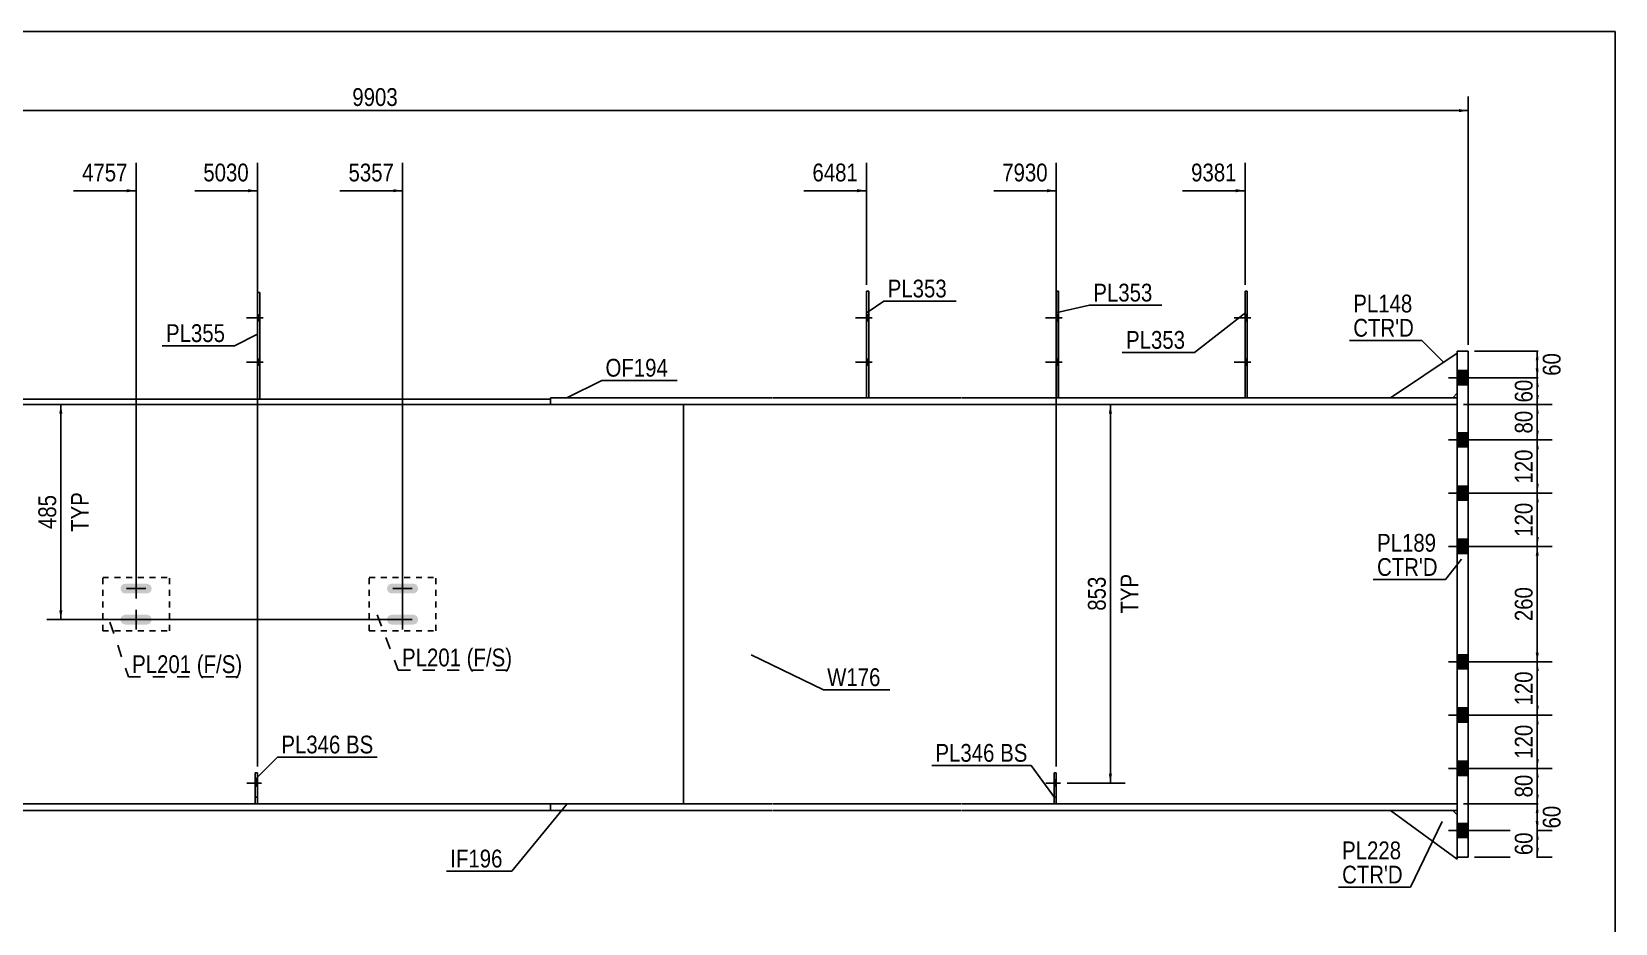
# Model space of a CAD drawing. Header units: millimetres. Extents: x -252 to 160, y -170 to 117.
# Drawn here: x -94.7 to 160, y -26.4 to 117.1 of the extents above; entities that cross this region are included whole.
import ezdxf

# ---------------------------------------------------------------- set-up
doc = ezdxf.new("R2010")
doc.units = ezdxf.units.MM
doc.linetypes.add('DXK_LINE_DOT1', pattern=[1.8814, 0.9407, -0.9407])
doc.linetypes.add('DXK_LINE_DOT2', pattern=[3.9198, 1.9599, -1.9599])
doc.styles.add('Arial Narrow', font='ARIALN.TTF', dxfattribs={"height": 0.2})

# ---------------------------------------------------------------- blocks, each defined once
blk = doc.blocks.new('Unknown-623355651-1210')
at = {"color": 5, "linetype": 'Continuous'}
for p, q in [((160.04, 117.13), (-249.96, 117.13)), ((160.04, -169.87), (160.04, 117.13))]:
    blk.add_line(p, q, dxfattribs=at)
blk = doc.blocks.new('Part-623355651-1866 - 1383')
at = {"color": 2, "linetype": 'Continuous'}
for p, q in [((70.49, 75.36), (70.14, 75.36)), ((70.14, 75.36), (70.14, 58.21)), ((70.49, 58.21), (70.49, 75.36))]:
    blk.add_line(p, q, dxfattribs=at)
at = {"color": 7, "linetype": 'DXK_LINE_DOT1'}
blk.add_line((70.14, 58.21), (70.49, 58.21), dxfattribs=at)
blk = doc.blocks.new('Bolt-623355651-1410 - 1383')
at = {"linetype": 'Continuous'}
blk.add_hatch(color=3, dxfattribs=at).paths.add_polyline_path([(-58.42, -4.29), (-58.42, -3.29), (-58.78, -3.29), (-58.78, -4.29)])
at = {"color": 3, "linetype": 'Continuous'}
for p, q in [((-57.74, -3.79), (-60.1, -3.79)), ((-58.42, -3.29), (-58.78, -3.29)), ((-58.42, -4.29), (-58.78, -4.29))]:
    blk.add_line(p, q, dxfattribs=at)
blk = doc.blocks.new('Part-623355651-1407 - 1383')
at = {"color": 2, "linetype": 'Continuous'}
for p, q in [((-11.28, -8.21), (-11.28, -7.14)), ((24.44, -7.14), (-11.28, -7.14)), ((54.79, -7.14), (24.54, -7.14)), ((85.35, -7.14), (54.89, -7.14)), ((134.6, -7.14), (85.45, -7.14)), ((-11.28, -8.21), (24.44, -8.21)), ((24.54, -8.21), (54.79, -8.21)), ((54.89, -8.21), (85.35, -8.21)), ((85.45, -8.21), (134.6, -8.21))]:
    blk.add_line(p, q, dxfattribs=at)
at = {"color": 7, "linetype": 'DXK_LINE_DOT1'}
blk.add_line((134.6, -8.21), (134.6, -7.14), dxfattribs=at)
blk = doc.blocks.new('Bolt-623355651-1409 - 1383')
at = {"color": 3, "linetype": 'DXK_LINE_DOT2'}
for p, q in [((-57.74, -3.79), (-60.1, -3.79)), ((-58.42, -3.29), (-58.78, -3.29)), ((-58.42, -4.29), (-58.78, -4.29))]:
    blk.add_line(p, q, dxfattribs=at)
blk = doc.blocks.new('Bolt-623355651-1411 - 1383')
at = {"linetype": 'Continuous'}
for points in [[(-75.48, 27.2), (-75.42, 27.5), (-75.48, 27.8), (-75.65, 28.06), (-75.91, 28.23), (-76.21, 28.29), (-79.64, 28.29), (-79.94, 28.23), (-80.19, 28.06), (-80.36, 27.8), (-80.42, 27.5), (-80.36, 27.2), (-80.19, 26.94), (-79.94, 26.77), (-79.64, 26.71), (-76.21, 26.71), (-75.91, 26.77), (-75.65, 26.94)], [(-75.48, 22.2), (-75.42, 22.5), (-75.48, 22.8), (-75.65, 23.06), (-75.91, 23.23), (-76.21, 23.29), (-79.64, 23.29), (-79.94, 23.23), (-80.19, 23.06), (-80.36, 22.8), (-80.42, 22.5), (-80.36, 22.2), (-80.19, 21.94), (-79.94, 21.77), (-79.64, 21.71), (-76.21, 21.71), (-75.91, 21.77), (-75.65, 21.94)]]:
    blk.add_hatch(color=3, dxfattribs=at).paths.add_polyline_path(points)
at = {"color": 3, "linetype": 'Continuous'}
for p, q in [((-77.92, 29.07), (-77.92, 25.93)), ((-79.49, 27.5), (-76.35, 27.5)), ((-77.92, 24.07), (-77.92, 20.93)), ((-79.49, 22.5), (-76.35, 22.5))]:
    blk.add_line(p, q, dxfattribs=at)
blk = doc.blocks.new('Bolt-623355651-1412 - 1383')
at = {"linetype": 'Continuous'}
for points in [[(-58.03, 70.57), (-58.03, 71.57), (-58.39, 71.57), (-58.39, 70.57)], [(-58.03, 70.57), (-58.03, 71.57), (-58.39, 71.57), (-58.39, 70.57)], [(-58.03, 63.43), (-58.03, 64.43), (-58.39, 64.43), (-58.39, 63.43)], [(-58.03, 63.43), (-58.03, 64.43), (-58.39, 64.43), (-58.39, 63.43)]]:
    blk.add_hatch(color=3, dxfattribs=at).paths.add_polyline_path(points)
at = {"color": 3, "linetype": 'Continuous'}
for p, q in [((-58.03, 71.57), (-58.39, 71.57)), ((-58.03, 71.57), (-58.39, 71.57)), ((-57.46, 71.07), (-60.17, 71.07)), ((-57.46, 71.07), (-60.17, 71.07)), ((-58.03, 70.57), (-58.39, 70.57)), ((-58.03, 70.57), (-58.39, 70.57)), ((-57.46, 63.93), (-60.17, 63.93)), ((-57.46, 63.93), (-60.17, 63.93)), ((-58.03, 64.43), (-58.39, 64.43)), ((-58.03, 64.43), (-58.39, 64.43)), ((-58.03, 63.43), (-58.39, 63.43)), ((-58.03, 63.43), (-58.39, 63.43))]:
    blk.add_line(p, q, dxfattribs=at)
blk = doc.blocks.new('Part-623355651-1434 - 1383')
at = {"color": 2, "linetype": 'Continuous'}
for p, q in [((-58.03, 75.14), (-58.39, 75.14)), ((-58.39, 75.14), (-58.39, 58)), ((-58.03, 58), (-58.03, 75.14))]:
    blk.add_line(p, q, dxfattribs=at)
at = {"color": 7, "linetype": 'DXK_LINE_DOT1'}
blk.add_line((-58.39, 58), (-58.03, 58), dxfattribs=at)
blk = doc.blocks.new('Part-623355651-1871 - 1383')
at = {"color": 7, "linetype": 'DXK_LINE_DOT1'}
for p, q in [((69.74, -7.14), (69.74, -2.14)), ((69.74, -2.14), (70.1, -2.14)), ((70.1, -7.14), (70.1, -2.14)), ((69.74, -6.07), (70.1, -6.07))]:
    blk.add_line(p, q, dxfattribs=at)
blk = doc.blocks.new('Bolt-623355651-1489 - 1383')
at = {"linetype": 'Continuous'}
for points in [[(134.6, 62.57), (134.6, 60.29), (136.38, 60.29), (136.38, 62.57)], [(134.6, 62.57), (134.6, 60.29), (136.38, 60.29), (136.38, 62.57)], [(134.6, 52.57), (134.6, 50.29), (136.38, 50.29), (136.38, 52.57)], [(134.6, 52.57), (134.6, 50.29), (136.38, 50.29), (136.38, 52.57)], [(134.6, 44), (134.6, 41.71), (136.38, 41.71), (136.38, 44)], [(134.6, 44), (134.6, 41.71), (136.38, 41.71), (136.38, 44)], [(134.6, 35.43), (134.6, 33.14), (136.38, 33.14), (136.38, 35.43)], [(134.6, 35.43), (134.6, 33.14), (136.38, 33.14), (136.38, 35.43)], [(134.6, 16.86), (134.6, 14.57), (136.38, 14.57), (136.38, 16.86)], [(134.6, 16.86), (134.6, 14.57), (136.38, 14.57), (136.38, 16.86)], [(134.6, 8.29), (134.6, 6), (136.38, 6), (136.38, 8.29)], [(134.6, 8.29), (134.6, 6), (136.38, 6), (136.38, 8.29)], [(134.6, -0.29), (134.6, -2.57), (136.38, -2.57), (136.38, -0.29)], [(134.6, -0.29), (134.6, -2.57), (136.38, -2.57), (136.38, -0.29)], [(134.6, -10.29), (134.6, -12.57), (136.38, -12.57), (136.38, -10.29)], [(134.6, -10.29), (134.6, -12.57), (136.38, -12.57), (136.38, -10.29)]]:
    blk.add_hatch(color=3, dxfattribs=at).paths.add_polyline_path(points)
at = {"color": 3, "linetype": 'Continuous'}
for p, q in [((133.19, 61.43), (141.74, 61.43)), ((133.19, 61.43), (141.74, 61.43)), ((134.6, 62.57), (136.38, 62.57)), ((134.6, 62.57), (136.38, 62.57)), ((134.6, 60.29), (136.38, 60.29)), ((134.6, 60.29), (136.38, 60.29)), ((133.19, 51.43), (141.74, 51.43)), ((133.19, 51.43), (141.74, 51.43)), ((134.6, 52.57), (136.38, 52.57)), ((134.6, 52.57), (136.38, 52.57)), ((134.6, 50.29), (136.38, 50.29)), ((134.6, 50.29), (136.38, 50.29)), ((134.6, 44), (136.38, 44)), ((134.6, 44), (136.38, 44)), ((133.19, 42.86), (141.74, 42.86)), ((133.19, 42.86), (141.74, 42.86)), ((134.6, 41.71), (136.38, 41.71)), ((134.6, 41.71), (136.38, 41.71)), ((133.19, 34.29), (141.74, 34.29)), ((133.19, 34.29), (141.74, 34.29)), ((134.6, 35.43), (136.38, 35.43)), ((134.6, 35.43), (136.38, 35.43)), ((134.6, 33.14), (136.38, 33.14)), ((134.6, 33.14), (136.38, 33.14)), ((133.19, 15.71), (141.74, 15.71)), ((133.19, 15.71), (141.74, 15.71)), ((134.6, 16.86), (136.38, 16.86)), ((134.6, 16.86), (136.38, 16.86)), ((134.6, 14.57), (136.38, 14.57)), ((134.6, 14.57), (136.38, 14.57)), ((134.6, 8.29), (136.38, 8.29)), ((134.6, 8.29), (136.38, 8.29)), ((133.19, 7.14), (141.74, 7.14)), ((133.19, 7.14), (141.74, 7.14)), ((134.6, 6), (136.38, 6)), ((134.6, 6), (136.38, 6)), ((133.19, -1.43), (141.74, -1.43)), ((133.19, -1.43), (141.74, -1.43)), ((134.6, -0.29), (136.38, -0.29)), ((134.6, -0.29), (136.38, -0.29)), ((134.6, -2.57), (136.38, -2.57)), ((134.6, -2.57), (136.38, -2.57)), ((133.19, -11.43), (141.74, -11.43)), ((133.19, -11.43), (141.74, -11.43)), ((134.6, -10.29), (136.38, -10.29)), ((134.6, -10.29), (136.38, -10.29)), ((134.6, -12.57), (136.38, -12.57)), ((134.6, -12.57), (136.38, -12.57))]:
    blk.add_line(p, q, dxfattribs=at)
blk = doc.blocks.new('Part-623355651-1845 - 1383')
at = {"color": 7, "linetype": 'DXK_LINE_DOT1'}
for p, q in [((-40.42, 20.71), (-40.42, 29.29)), ((-40.42, 29.29), (-29.71, 29.29)), ((-29.71, 20.71), (-29.71, 29.29)), ((-40.42, 20.71), (-29.71, 20.71))]:
    blk.add_line(p, q, dxfattribs=at)
blk = doc.blocks.new('Part-623355651-1698 - 1383')
at = {"color": 2, "linetype": 'Continuous'}
for p, q in [((134.6, 65.71), (136.38, 65.71)), ((134.6, -15.71), (134.6, 65.71)), ((136.38, 65.71), (136.38, -15.71)), ((136.38, -15.71), (134.6, -15.71))]:
    blk.add_line(p, q, dxfattribs=at)
blk = doc.blocks.new('Part-623355651-1511 - 1383')
at = {"color": 7, "linetype": 'DXK_LINE_DOT1'}
for p, q in [((-213.93, 57.14), (-213.93, -7.14)), ((-213.93, 57.14), (-188.93, 57.14)), ((-188.83, 57.14), (-158.58, 57.14)), ((-158.48, 57.14), (-128.01, 57.14)), ((-127.91, 57.14), (-97.66, 57.14)), ((-97.56, 57.14), (10.15, 57.14)), ((10.15, 57.14), (10.15, -7.14)), ((-213.93, -7.14), (-188.93, -7.14)), ((-188.83, -7.14), (-158.58, -7.14)), ((-158.48, -7.14), (-128.01, -7.14)), ((-127.91, -7.14), (-97.66, -7.14)), ((-97.56, -7.14), (10.15, -7.14))]:
    blk.add_line(p, q, dxfattribs=at)
blk = doc.blocks.new('Part-623355651-1669 - 1383')
at = {"color": 2, "linetype": 'Continuous'}
for p, q in [((-188.93, 58), (-213.93, 58)), ((-188.93, 57.14), (-213.93, 57.14)), ((-158.58, 58), (-188.83, 58)), ((-158.58, 57.14), (-188.83, 57.14)), ((-128.01, 58), (-158.48, 58)), ((-128.01, 57.14), (-158.48, 57.14)), ((-97.66, 58), (-127.91, 58)), ((-97.66, 57.14), (-127.91, 57.14)), ((-11.28, 58), (-97.56, 58)), ((-11.28, 57.14), (-97.56, 57.14)), ((-11.28, 57.14), (-11.28, 58))]:
    blk.add_line(p, q, dxfattribs=at)
at = {"color": 7, "linetype": 'DXK_LINE_DOT1'}
blk.add_line((-213.93, 58), (-213.93, 57.14), dxfattribs=at)
blk = doc.blocks.new('Bolt-623355651-1794 - 1383')
at = {"linetype": 'Continuous'}
for points in [[(-32.62, 27.2), (-32.56, 27.5), (-32.62, 27.8), (-32.79, 28.06), (-33.05, 28.23), (-33.35, 28.29), (-36.78, 28.29), (-37.08, 28.23), (-37.33, 28.06), (-37.5, 27.8), (-37.56, 27.5), (-37.5, 27.2), (-37.33, 26.94), (-37.08, 26.77), (-36.78, 26.71), (-33.35, 26.71), (-33.05, 26.77), (-32.79, 26.94)], [(-32.62, 22.2), (-32.56, 22.5), (-32.62, 22.8), (-32.79, 23.06), (-33.05, 23.23), (-33.35, 23.29), (-36.78, 23.29), (-37.08, 23.23), (-37.33, 23.06), (-37.5, 22.8), (-37.56, 22.5), (-37.5, 22.2), (-37.33, 21.94), (-37.08, 21.77), (-36.78, 21.71), (-33.35, 21.71), (-33.05, 21.77), (-32.79, 21.94)]]:
    blk.add_hatch(color=3, dxfattribs=at).paths.add_polyline_path(points)
at = {"color": 3, "linetype": 'Continuous'}
for p, q in [((-35.06, 29.07), (-35.06, 25.93)), ((-36.64, 27.5), (-33.49, 27.5)), ((-35.06, 24.07), (-35.06, 20.93)), ((-36.64, 22.5), (-33.49, 22.5))]:
    blk.add_line(p, q, dxfattribs=at)
blk = doc.blocks.new('Part-623355651-1603 - 1383')
at = {"color": 2, "linetype": 'Continuous'}
for p, q in [((134.6, 65.36), (123.88, 58.21)), ((133.88, 58.21), (134.6, 58.93))]:
    blk.add_line(p, q, dxfattribs=at)
at = {"color": 7, "linetype": 'DXK_LINE_DOT1'}
for p, q in [((134.6, 58.93), (134.6, 65.36)), ((123.88, 58.21), (133.88, 58.21))]:
    blk.add_line(p, q, dxfattribs=at)
blk = doc.blocks.new('Part-623355651-1625 - 1383')
at = {"color": 2, "linetype": 'Continuous'}
for p, q in [((-213.93, -7.14), (-188.93, -7.14)), ((-188.83, -7.14), (-158.58, -7.14)), ((-158.48, -7.14), (-128.01, -7.14)), ((-127.91, -7.14), (-97.66, -7.14)), ((-97.56, -7.14), (-11.28, -7.14)), ((-11.28, -8.21), (-11.28, -7.14)), ((-213.93, -8.21), (-188.93, -8.21)), ((-188.83, -8.21), (-158.58, -8.21)), ((-158.48, -8.21), (-128.01, -8.21)), ((-127.91, -8.21), (-97.66, -8.21)), ((-97.56, -8.21), (-11.28, -8.21))]:
    blk.add_line(p, q, dxfattribs=at)
at = {"color": 7, "linetype": 'DXK_LINE_DOT1'}
blk.add_line((-213.93, -8.21), (-213.93, -7.14), dxfattribs=at)
blk = doc.blocks.new('Bolt-623355651-1888 - 1383')
at = {"color": 3, "linetype": 'DXK_LINE_DOT2'}
for p, q in [((70.78, -3.79), (68.42, -3.79)), ((70.1, -3.29), (69.74, -3.29)), ((70.1, -4.29), (69.74, -4.29))]:
    blk.add_line(p, q, dxfattribs=at)
blk = doc.blocks.new('Part-623355651-1647 - 1383')
at = {"color": 2, "linetype": 'Continuous'}
for p, q in [((-11.28, 58.21), (-11.28, 57.14)), ((24.44, 58.21), (-11.28, 58.21)), ((-11.28, 57.14), (24.44, 57.14)), ((54.79, 58.21), (24.54, 58.21)), ((24.54, 57.14), (54.79, 57.14)), ((85.35, 58.21), (54.89, 58.21)), ((54.89, 57.14), (85.35, 57.14)), ((134.6, 58.21), (85.45, 58.21)), ((85.45, 57.14), (134.6, 57.14))]:
    blk.add_line(p, q, dxfattribs=at)
at = {"color": 7, "linetype": 'DXK_LINE_DOT1'}
blk.add_line((134.6, 57.14), (134.6, 58.21), dxfattribs=at)
blk = doc.blocks.new('Part-623355651-1720 - 1383')
at = {"color": 2, "linetype": 'Continuous'}
blk.add_line((10.15, 57.14), (10.15, -7.14), dxfattribs=at)
at = {"color": 7, "linetype": 'DXK_LINE_DOT1'}
for p, q in [((10.15, 57.14), (24.44, 57.14)), ((24.54, 57.14), (54.79, 57.14)), ((54.89, 57.14), (85.35, 57.14)), ((85.45, 57.14), (134.6, 57.14)), ((134.6, 57.14), (134.6, -7.14)), ((10.15, -7.14), (24.44, -7.14)), ((24.54, -7.14), (54.79, -7.14)), ((54.89, -7.14), (85.35, -7.14)), ((85.45, -7.14), (134.6, -7.14))]:
    blk.add_line(p, q, dxfattribs=at)
blk = doc.blocks.new('Part-623355651-1725 - 1383')
at = {"color": 2, "linetype": 'Continuous'}
for p, q in [((134.6, -16.07), (123.88, -8.21)), ((133.88, -8.21), (134.6, -8.93)), ((134.6, -16.07), (134.6, -15.71))]:
    blk.add_line(p, q, dxfattribs=at)
at = {"color": 7, "linetype": 'DXK_LINE_DOT1'}
for p, q in [((123.88, -8.21), (133.88, -8.21)), ((134.6, -8.93), (134.6, -15.71))]:
    blk.add_line(p, q, dxfattribs=at)
blk = doc.blocks.new('Part-623355651-1747 - 1383')
at = {"color": 2, "linetype": 'Continuous'}
for p, q in [((-58.78, -7.14), (-58.78, -2.14)), ((-58.78, -2.14), (-58.42, -2.14)), ((-58.42, -2.14), (-58.42, -7.14))]:
    blk.add_line(p, q, dxfattribs=at)
at = {"color": 7, "linetype": 'DXK_LINE_DOT1'}
blk.add_line((-58.78, -6.07), (-58.42, -6.07), dxfattribs=at)
blk = doc.blocks.new('Part-623355651-1876 - 1383')
at = {"color": 2, "linetype": 'Continuous'}
for p, q in [((69.74, -7.14), (69.74, -2.14)), ((69.74, -2.14), (70.1, -2.14)), ((70.1, -2.14), (70.1, -7.14))]:
    blk.add_line(p, q, dxfattribs=at)
blk = doc.blocks.new('Part-623355651-1769 - 1383')
at = {"color": 7, "linetype": 'DXK_LINE_DOT1'}
for p, q in [((-58.78, -7.14), (-58.78, -2.14)), ((-58.78, -2.14), (-58.42, -2.14)), ((-58.42, -7.14), (-58.42, -2.14))]:
    blk.add_line(p, q, dxfattribs=at)
blk = doc.blocks.new('Bolt-623355651-1890 - 1383')
at = {"linetype": 'Continuous'}
for points in [[(100.84, 70.57), (100.84, 71.57), (100.49, 71.57), (100.49, 70.57)], [(100.84, 70.57), (100.84, 71.57), (100.49, 71.57), (100.49, 70.57)], [(100.84, 63.43), (100.84, 64.43), (100.49, 64.43), (100.49, 63.43)], [(100.84, 63.43), (100.84, 64.43), (100.49, 64.43), (100.49, 63.43)]]:
    blk.add_hatch(color=3, dxfattribs=at).paths.add_polyline_path(points)
at = {"color": 3, "linetype": 'Continuous'}
for p, q in [((100.84, 71.57), (100.49, 71.57)), ((100.84, 71.57), (100.49, 71.57)), ((101.41, 71.07), (98.7, 71.07)), ((101.41, 71.07), (98.7, 71.07)), ((100.84, 70.57), (100.49, 70.57)), ((100.84, 70.57), (100.49, 70.57)), ((101.41, 63.93), (98.7, 63.93)), ((101.41, 63.93), (98.7, 63.93)), ((100.84, 64.43), (100.49, 64.43)), ((100.84, 64.43), (100.49, 64.43)), ((100.84, 63.43), (100.49, 63.43)), ((100.84, 63.43), (100.49, 63.43))]:
    blk.add_line(p, q, dxfattribs=at)
blk = doc.blocks.new('Part-623355651-1886 - 1383')
at = {"color": 2, "linetype": 'Continuous'}
for p, q in [((39.93, 75.36), (39.57, 75.36)), ((39.57, 75.36), (39.57, 58.21)), ((39.93, 58.21), (39.93, 75.36))]:
    blk.add_line(p, q, dxfattribs=at)
at = {"color": 7, "linetype": 'DXK_LINE_DOT1'}
blk.add_line((39.57, 58.21), (39.93, 58.21), dxfattribs=at)
blk = doc.blocks.new('Bolt-623355651-1887 - 1383')
at = {"linetype": 'Continuous'}
for points in [[(70.49, 70.57), (70.49, 71.57), (70.14, 71.57), (70.14, 70.57)], [(70.49, 70.57), (70.49, 71.57), (70.14, 71.57), (70.14, 70.57)], [(70.49, 63.43), (70.49, 64.43), (70.14, 64.43), (70.14, 63.43)], [(70.49, 63.43), (70.49, 64.43), (70.14, 64.43), (70.14, 63.43)]]:
    blk.add_hatch(color=3, dxfattribs=at).paths.add_polyline_path(points)
at = {"color": 3, "linetype": 'Continuous'}
for p, q in [((70.49, 71.57), (70.14, 71.57)), ((70.49, 71.57), (70.14, 71.57)), ((71.06, 71.07), (68.35, 71.07)), ((71.06, 71.07), (68.35, 71.07)), ((70.49, 70.57), (70.14, 70.57)), ((70.49, 70.57), (70.14, 70.57)), ((71.06, 63.93), (68.35, 63.93)), ((71.06, 63.93), (68.35, 63.93)), ((70.49, 64.43), (70.14, 64.43)), ((70.49, 64.43), (70.14, 64.43)), ((70.49, 63.43), (70.14, 63.43)), ((70.49, 63.43), (70.14, 63.43))]:
    blk.add_line(p, q, dxfattribs=at)
blk = doc.blocks.new('Part-623355651-1881 - 1383')
at = {"color": 2, "linetype": 'Continuous'}
for p, q in [((100.84, 75.36), (100.49, 75.36)), ((100.49, 75.36), (100.49, 58.21)), ((100.84, 58.21), (100.84, 75.36))]:
    blk.add_line(p, q, dxfattribs=at)
at = {"color": 7, "linetype": 'DXK_LINE_DOT1'}
blk.add_line((100.49, 58.21), (100.84, 58.21), dxfattribs=at)
blk = doc.blocks.new('Bolt-623355651-1889 - 1383')
at = {"linetype": 'Continuous'}
blk.add_hatch(color=3, dxfattribs=at).paths.add_polyline_path([(70.1, -4.29), (70.1, -3.29), (69.74, -3.29), (69.74, -4.29)])
at = {"color": 3, "linetype": 'Continuous'}
for p, q in [((70.78, -3.79), (68.42, -3.79)), ((70.1, -3.29), (69.74, -3.29)), ((70.1, -4.29), (69.74, -4.29))]:
    blk.add_line(p, q, dxfattribs=at)
blk = doc.blocks.new('Bolt-623355651-1891 - 1383')
at = {"linetype": 'Continuous'}
for points in [[(39.93, 70.57), (39.93, 71.57), (39.57, 71.57), (39.57, 70.57)], [(39.93, 70.57), (39.93, 71.57), (39.57, 71.57), (39.57, 70.57)], [(39.93, 63.43), (39.93, 64.43), (39.57, 64.43), (39.57, 63.43)], [(39.93, 63.43), (39.93, 64.43), (39.57, 64.43), (39.57, 63.43)]]:
    blk.add_hatch(color=3, dxfattribs=at).paths.add_polyline_path(points)
at = {"color": 3, "linetype": 'Continuous'}
for p, q in [((39.93, 71.57), (39.57, 71.57)), ((39.93, 71.57), (39.57, 71.57)), ((40.5, 71.07), (37.79, 71.07)), ((40.5, 71.07), (37.79, 71.07)), ((39.93, 70.57), (39.57, 70.57)), ((39.93, 70.57), (39.57, 70.57)), ((40.5, 63.93), (37.79, 63.93)), ((40.5, 63.93), (37.79, 63.93)), ((39.93, 64.43), (39.57, 64.43)), ((39.93, 64.43), (39.57, 64.43)), ((39.93, 63.43), (39.57, 63.43)), ((39.93, 63.43), (39.57, 63.43))]:
    blk.add_line(p, q, dxfattribs=at)
blk = doc.blocks.new('Part-623355651-1911 - 1383')
at = {"color": 7, "linetype": 'DXK_LINE_DOT1'}
for p, q in [((-83.28, 20.71), (-83.28, 29.29)), ((-83.28, 29.29), (-72.56, 29.29)), ((-72.56, 20.71), (-72.56, 29.29)), ((-83.28, 20.71), (-72.56, 20.71))]:
    blk.add_line(p, q, dxfattribs=at)
blk = doc.blocks.new('StraightDimension-623355651-2067 - 1383')
at = {"linetype": 'Continuous'}
blk.add_hatch(color=7, dxfattribs=at).paths.add_polyline_path([(134.88, 104.67), (136.38, 104.42), (134.88, 104.17)])
at = {"color": 7, "linetype": 'Continuous'}
for p, q in [((136.38, 66.71), (136.38, 106.67)), ((-215.36, 104.42), (136.38, 104.42))]:
    blk.add_line(p, q, dxfattribs=at)
at = {"color": 0}
blk.add_wipeout([(-35.23, 104.57), (-35.23, 108.77), (-43.74, 108.77), (-43.74, 104.57)], dxfattribs=at)
at = {"color": 3, "style": 'Arial Narrow'}
blk.add_text('9903', height=2.863, dxfattribs=at).set_placement((-43.14, 105.17))
blk = doc.blocks.new('StraightDimension-623355651-7123 - 1383')
at = {"linetype": 'Continuous'}
for points in [[(147.23, 59.93), (147.48, 61.43), (147.73, 59.93)], [(147.73, 58.64), (147.48, 57.14), (147.23, 58.64)]]:
    blk.add_hatch(color=7, dxfattribs=at).paths.add_polyline_path(points)
at = {"color": 7, "linetype": 'Continuous'}
for p, q in [((135.6, 61.43), (149.88, 61.43)), ((147.48, 57.14), (147.48, 61.43)), ((135.6, 57.14), (149.88, 57.14))]:
    blk.add_line(p, q, dxfattribs=at)
at = {"color": 0}
blk.add_wipeout([(147.33, 61.71), (143.13, 61.71), (143.13, 56.86), (147.33, 56.86)], dxfattribs=at)
at = {"color": 3, "style": 'Arial Narrow'}
blk.add_text('60', height=2.863, rotation=90.0002, dxfattribs=at).set_placement((146.73, 57.46))
blk = doc.blocks.new('StraightDimension-623355651-8612 - 1383')
at = {"linetype": 'Continuous'}
blk.add_hatch(color=7, dxfattribs=at).paths.add_polyline_path([(38.07, 91.78), (39.57, 91.53), (38.07, 91.28)])
at = {"color": 7, "linetype": 'Continuous'}
for p, q in [((39.57, 76.36), (39.57, 96.03)), ((29.51, 91.53), (39.57, 91.53))]:
    blk.add_line(p, q, dxfattribs=at)
at = {"color": 0}
blk.add_wipeout([(38.8, 92.43), (38.8, 96.63), (30.28, 96.63), (30.28, 92.43)], dxfattribs=at)
at = {"color": 3, "style": 'Arial Narrow'}
blk.add_text('6481', height=2.863, dxfattribs=at).set_placement((30.88, 93.03))
blk = doc.blocks.new('StraightDimension-623355651-2099 - 1383')
at = {"linetype": 'Continuous'}
for points in [[(-90.28, 55.64), (-90.03, 57.14), (-89.78, 55.64)], [(-89.78, 24), (-90.03, 22.5), (-90.28, 24)]]:
    blk.add_hatch(color=7, dxfattribs=at).paths.add_polyline_path(points)
at = {"color": 7, "linetype": 'Continuous'}
for p, q in [((57.96, 57.14), (-92.28, 57.14)), ((-90.03, 22.5), (-90.03, 57.14)), ((-36.06, 22.5), (-92.28, 22.5))]:
    blk.add_line(p, q, dxfattribs=at)
at = {"color": 0}
blk.add_wipeout([(-90.18, 43.16), (-94.38, 43.16), (-94.38, 36.48), (-90.18, 36.48)], dxfattribs=at)
at = {"color": 3, "style": 'Arial Narrow'}
blk.add_text('485', height=2.863, rotation=90.0002, dxfattribs=at).set_placement((-90.78, 37.08))
at = {"color": 0, "linetype": 'Continuous'}
blk.add_wipeout([(-84.93, 43.62), (-89.13, 43.62), (-89.13, 36.03), (-84.93, 36.03)], dxfattribs=at)
at = {"color": 3, "linetype": 'Continuous', "style": 'Arial Narrow'}
blk.add_text('TYP', height=2.863, rotation=90.0002, dxfattribs=at).set_placement((-85.53, 36.63))
blk = doc.blocks.new('StraightDimension-623355651-2367 - 1383')
at = {"linetype": 'Continuous'}
for points in [[(78.56, 55.64), (78.81, 57.14), (79.06, 55.64)], [(79.06, -2.29), (78.81, -3.79), (78.56, -2.29)]]:
    blk.add_hatch(color=7, dxfattribs=at).paths.add_polyline_path(points)
at = {"color": 7, "linetype": 'Continuous'}
for p, q in [((71.87, 57.14), (81.21, 57.14)), ((78.81, -3.79), (78.81, 57.14)), ((71.87, -3.79), (81.21, -3.79))]:
    blk.add_line(p, q, dxfattribs=at)
at = {"color": 0}
blk.add_wipeout([(78.66, 30.02), (74.46, 30.02), (74.46, 23.34), (78.66, 23.34)], dxfattribs=at)
at = {"color": 3, "style": 'Arial Narrow'}
blk.add_text('853', height=2.863, rotation=90.0002, dxfattribs=at).set_placement((78.06, 23.94))
at = {"color": 0, "linetype": 'Continuous'}
blk.add_wipeout([(83.91, 30.47), (79.71, 30.47), (79.71, 22.88), (83.91, 22.88)], dxfattribs=at)
at = {"color": 3, "linetype": 'Continuous', "style": 'Arial Narrow'}
blk.add_text('TYP', height=2.863, rotation=90.0002, dxfattribs=at).set_placement((83.31, 23.48))
blk = doc.blocks.new('StraightDimension-623355651-7122 - 1383')
at = {"linetype": 'Continuous'}
for points in [[(147.23, 64.21), (147.48, 65.71), (147.73, 64.21)], [(147.73, 62.93), (147.48, 61.43), (147.23, 62.93)]]:
    blk.add_hatch(color=7, dxfattribs=at).paths.add_polyline_path(points)
at = {"color": 7, "linetype": 'Continuous'}
for p, q in [((137.38, 65.71), (149.73, 65.71)), ((147.48, 61.43), (147.48, 65.71)), ((135.6, 61.43), (149.73, 61.43))]:
    blk.add_line(p, q, dxfattribs=at)
at = {"color": 0}
blk.add_wipeout([(151.83, 66), (147.63, 66), (147.63, 61.14), (151.83, 61.14)], dxfattribs=at)
at = {"color": 3, "style": 'Arial Narrow'}
blk.add_text('60', height=2.863, rotation=90.0002, dxfattribs=at).set_placement((151.23, 61.74))
blk = doc.blocks.new('StraightDimension-623355651-7124 - 1383')
at = {"linetype": 'Continuous'}
for points in [[(147.23, 55.64), (147.48, 57.14), (147.73, 55.64)], [(147.73, 52.93), (147.48, 51.43), (147.23, 52.93)]]:
    blk.add_hatch(color=7, dxfattribs=at).paths.add_polyline_path(points)
at = {"color": 7, "linetype": 'Continuous'}
for p, q in [((135.6, 57.14), (149.88, 57.14)), ((147.48, 51.43), (147.48, 57.14)), ((135.6, 51.43), (149.88, 51.43))]:
    blk.add_line(p, q, dxfattribs=at)
at = {"color": 0}
blk.add_wipeout([(147.33, 56.71), (143.13, 56.71), (143.13, 51.86), (147.33, 51.86)], dxfattribs=at)
at = {"color": 3, "style": 'Arial Narrow'}
blk.add_text('80', height=2.863, rotation=90.0002, dxfattribs=at).set_placement((146.73, 52.46))
blk = doc.blocks.new('StraightDimension-623355651-7125 - 1383')
at = {"linetype": 'Continuous'}
for points in [[(147.23, 49.93), (147.48, 51.43), (147.73, 49.93)], [(147.73, 44.36), (147.48, 42.86), (147.23, 44.36)]]:
    blk.add_hatch(color=7, dxfattribs=at).paths.add_polyline_path(points)
at = {"color": 7, "linetype": 'Continuous'}
for p, q in [((135.6, 51.43), (149.88, 51.43)), ((147.48, 42.86), (147.48, 51.43)), ((135.6, 42.86), (149.88, 42.86))]:
    blk.add_line(p, q, dxfattribs=at)
at = {"color": 0}
blk.add_wipeout([(147.33, 50.49), (143.13, 50.49), (143.13, 43.8), (147.33, 43.8)], dxfattribs=at)
at = {"color": 3, "style": 'Arial Narrow'}
blk.add_text('120', height=2.863, rotation=90.0002, dxfattribs=at).set_placement((146.73, 44.4))
blk = doc.blocks.new('StraightDimension-623355651-7126 - 1383')
at = {"linetype": 'Continuous'}
for points in [[(147.23, 41.36), (147.48, 42.86), (147.73, 41.36)], [(147.73, 35.79), (147.48, 34.29), (147.23, 35.79)]]:
    blk.add_hatch(color=7, dxfattribs=at).paths.add_polyline_path(points)
at = {"color": 7, "linetype": 'Continuous'}
for p, q in [((135.6, 42.86), (149.88, 42.86)), ((147.48, 34.29), (147.48, 42.86)), ((135.6, 34.29), (149.88, 34.29))]:
    blk.add_line(p, q, dxfattribs=at)
at = {"color": 0}
blk.add_wipeout([(147.33, 41.91), (143.13, 41.91), (143.13, 35.23), (147.33, 35.23)], dxfattribs=at)
at = {"color": 3, "style": 'Arial Narrow'}
blk.add_text('120', height=2.863, rotation=90.0002, dxfattribs=at).set_placement((146.73, 35.83))
blk = doc.blocks.new('StraightDimension-623355651-7127 - 1383')
at = {"linetype": 'Continuous'}
for points in [[(147.23, 32.79), (147.48, 34.29), (147.73, 32.79)], [(147.73, 17.21), (147.48, 15.71), (147.23, 17.21)]]:
    blk.add_hatch(color=7, dxfattribs=at).paths.add_polyline_path(points)
at = {"color": 7, "linetype": 'Continuous'}
for p, q in [((135.6, 34.29), (149.88, 34.29)), ((147.48, 15.71), (147.48, 34.29)), ((135.6, 15.71), (149.88, 15.71))]:
    blk.add_line(p, q, dxfattribs=at)
at = {"color": 0}
blk.add_wipeout([(147.33, 28.34), (143.13, 28.34), (143.13, 21.66), (147.33, 21.66)], dxfattribs=at)
at = {"color": 3, "style": 'Arial Narrow'}
blk.add_text('260', height=2.863, rotation=90.0002, dxfattribs=at).set_placement((146.73, 22.26))
blk = doc.blocks.new('StraightDimension-623355651-7128 - 1383')
at = {"linetype": 'Continuous'}
for points in [[(147.23, 14.21), (147.48, 15.71), (147.73, 14.21)], [(147.73, 8.64), (147.48, 7.14), (147.23, 8.64)]]:
    blk.add_hatch(color=7, dxfattribs=at).paths.add_polyline_path(points)
at = {"color": 7, "linetype": 'Continuous'}
for p, q in [((135.6, 15.71), (149.88, 15.71)), ((147.48, 7.14), (147.48, 15.71)), ((135.6, 7.14), (149.88, 7.14))]:
    blk.add_line(p, q, dxfattribs=at)
at = {"color": 0}
blk.add_wipeout([(147.33, 14.77), (143.13, 14.77), (143.13, 8.09), (147.33, 8.09)], dxfattribs=at)
at = {"color": 3, "style": 'Arial Narrow'}
blk.add_text('120', height=2.863, rotation=90.0002, dxfattribs=at).set_placement((146.73, 8.69))
blk = doc.blocks.new('StraightDimension-623355651-7129 - 1383')
at = {"linetype": 'Continuous'}
for points in [[(147.23, 5.64), (147.48, 7.14), (147.73, 5.64)], [(147.73, 0.07), (147.48, -1.43), (147.23, 0.07)]]:
    blk.add_hatch(color=7, dxfattribs=at).paths.add_polyline_path(points)
at = {"color": 7, "linetype": 'Continuous'}
for p, q in [((135.6, 7.14), (149.88, 7.14)), ((147.48, -1.43), (147.48, 7.14)), ((135.6, -1.43), (149.88, -1.43))]:
    blk.add_line(p, q, dxfattribs=at)
at = {"color": 0}
blk.add_wipeout([(147.33, 6.2), (143.13, 6.2), (143.13, -0.49), (147.33, -0.49)], dxfattribs=at)
at = {"color": 3, "style": 'Arial Narrow'}
blk.add_text('120', height=2.863, rotation=90.0002, dxfattribs=at).set_placement((146.73, 0.11))
blk = doc.blocks.new('StraightDimension-623355651-7130 - 1383')
at = {"linetype": 'Continuous'}
for points in [[(147.23, -2.93), (147.48, -1.43), (147.73, -2.93)], [(147.73, -5.64), (147.48, -7.14), (147.23, -5.64)]]:
    blk.add_hatch(color=7, dxfattribs=at).paths.add_polyline_path(points)
at = {"color": 7, "linetype": 'Continuous'}
for p, q in [((135.6, -1.43), (149.88, -1.43)), ((147.48, -7.14), (147.48, -1.43)), ((135.6, -7.14), (149.88, -7.14))]:
    blk.add_line(p, q, dxfattribs=at)
at = {"color": 0}
blk.add_wipeout([(147.33, -1.86), (143.13, -1.86), (143.13, -6.71), (147.33, -6.71)], dxfattribs=at)
at = {"color": 3, "style": 'Arial Narrow'}
blk.add_text('80', height=2.863, rotation=90.0002, dxfattribs=at).set_placement((146.73, -6.11))
blk = doc.blocks.new('StraightDimension-623355651-7131 - 1383')
at = {"linetype": 'Continuous'}
for points in [[(147.23, -8.64), (147.48, -7.14), (147.73, -8.64)], [(147.73, -9.93), (147.48, -11.43), (147.23, -9.93)]]:
    blk.add_hatch(color=7, dxfattribs=at).paths.add_polyline_path(points)
at = {"color": 7, "linetype": 'Continuous'}
for p, q in [((135.6, -7.14), (149.73, -7.14)), ((147.48, -11.43), (147.48, -7.14)), ((135.6, -11.43), (149.73, -11.43))]:
    blk.add_line(p, q, dxfattribs=at)
at = {"color": 0}
blk.add_wipeout([(151.83, -6.86), (147.63, -6.86), (147.63, -11.71), (151.83, -11.71)], dxfattribs=at)
at = {"color": 3, "style": 'Arial Narrow'}
blk.add_text('60', height=2.863, rotation=90.0002, dxfattribs=at).set_placement((151.23, -11.11))
blk = doc.blocks.new('StraightDimension-623355651-7132 - 1383')
at = {"linetype": 'Continuous'}
for points in [[(147.23, -12.93), (147.48, -11.43), (147.73, -12.93)], [(147.73, -14.21), (147.48, -15.71), (147.23, -14.21)]]:
    blk.add_hatch(color=7, dxfattribs=at).paths.add_polyline_path(points)
at = {"color": 7, "linetype": 'Continuous'}
for p, q in [((135.6, -11.43), (149.88, -11.43)), ((147.48, -15.71), (147.48, -11.43)), ((137.38, -15.71), (149.88, -15.71))]:
    blk.add_line(p, q, dxfattribs=at)
at = {"color": 0}
blk.add_wipeout([(147.33, -11.14), (143.13, -11.14), (143.13, -16), (147.33, -16)], dxfattribs=at)
at = {"color": 3, "style": 'Arial Narrow'}
blk.add_text('60', height=2.863, rotation=90.0002, dxfattribs=at).set_placement((146.73, -15.4))
blk = doc.blocks.new('StraightDimension-623355651-8610 - 1383')
at = {"linetype": 'Continuous'}
blk.add_hatch(color=7, dxfattribs=at).paths.add_polyline_path([(98.99, 91.78), (100.49, 91.53), (98.99, 91.28)])
at = {"color": 7, "linetype": 'Continuous'}
for p, q in [((100.49, 76.36), (100.49, 96.03)), ((90.42, 91.53), (100.49, 91.53))]:
    blk.add_line(p, q, dxfattribs=at)
at = {"color": 0}
blk.add_wipeout([(99.71, 92.43), (99.71, 96.63), (91.2, 96.63), (91.2, 92.43)], dxfattribs=at)
at = {"color": 3, "style": 'Arial Narrow'}
blk.add_text('9381', height=2.863, dxfattribs=at).set_placement((91.8, 93.03))
blk = doc.blocks.new('StraightDimension-623355651-8611 - 1383')
at = {"linetype": 'Continuous'}
blk.add_hatch(color=7, dxfattribs=at).paths.add_polyline_path([(68.6, 91.78), (70.1, 91.53), (68.6, 91.28)])
at = {"color": 7, "linetype": 'Continuous'}
for p, q in [((70.1, -1.14), (70.1, 96.03)), ((60.04, 91.53), (70.1, 91.53))]:
    blk.add_line(p, q, dxfattribs=at)
at = {"color": 0}
blk.add_wipeout([(69.32, 92.43), (69.32, 96.63), (60.81, 96.63), (60.81, 92.43)], dxfattribs=at)
at = {"color": 3, "style": 'Arial Narrow'}
blk.add_text('7930', height=2.863, dxfattribs=at).set_placement((61.41, 93.03))
blk = doc.blocks.new('StraightDimension-623355651-8613 - 1383')
at = {"linetype": 'Continuous'}
blk.add_hatch(color=7, dxfattribs=at).paths.add_polyline_path([(-36.56, 91.78), (-35.06, 91.53), (-36.56, 91.28)])
at = {"color": 7, "linetype": 'Continuous'}
for p, q in [((-35.06, 23.5), (-35.06, 96.03)), ((-45.13, 91.53), (-35.06, 91.53))]:
    blk.add_line(p, q, dxfattribs=at)
at = {"color": 0}
blk.add_wipeout([(-35.84, 92.43), (-35.84, 96.63), (-44.35, 96.63), (-44.35, 92.43)], dxfattribs=at)
at = {"color": 3, "style": 'Arial Narrow'}
blk.add_text('5357', height=2.863, dxfattribs=at).set_placement((-43.75, 93.03))
blk = doc.blocks.new('StraightDimension-623355651-8614 - 1383')
at = {"linetype": 'Continuous'}
blk.add_hatch(color=7, dxfattribs=at).paths.add_polyline_path([(-59.92, 91.78), (-58.42, 91.53), (-59.92, 91.28)])
at = {"color": 7, "linetype": 'Continuous'}
for p, q in [((-58.42, -1.14), (-58.42, 96.03)), ((-68.48, 91.53), (-58.42, 91.53))]:
    blk.add_line(p, q, dxfattribs=at)
at = {"color": 0}
blk.add_wipeout([(-59.2, 92.43), (-59.2, 96.63), (-67.71, 96.63), (-67.71, 92.43)], dxfattribs=at)
at = {"color": 3, "style": 'Arial Narrow'}
blk.add_text('5030', height=2.863, dxfattribs=at).set_placement((-67.11, 93.03))
blk = doc.blocks.new('StraightDimension-623355651-8615 - 1383')
at = {"linetype": 'Continuous'}
blk.add_hatch(color=7, dxfattribs=at).paths.add_polyline_path([(-79.42, 91.78), (-77.92, 91.53), (-79.42, 91.28)])
at = {"color": 7, "linetype": 'Continuous'}
for p, q in [((-77.92, 28.5), (-77.92, 96.03)), ((-87.98, 91.53), (-77.92, 91.53))]:
    blk.add_line(p, q, dxfattribs=at)
at = {"color": 0}
blk.add_wipeout([(-78.7, 92.43), (-78.7, 96.63), (-87.21, 96.63), (-87.21, 92.43)], dxfattribs=at)
at = {"color": 3, "style": 'Arial Narrow'}
blk.add_text('4757', height=2.863, dxfattribs=at).set_placement((-86.61, 93.03))
blk = doc.blocks.new('Mark-623355651-1599 - 1383')
at = {"color": 0}
blk.add_wipeout([(127.4, 71.94), (127.4, 74.94), (117.89, 74.94), (117.89, 71.94)], dxfattribs=at)
blk.add_wipeout([(127.4, 71.94), (127.4, 74.94), (117.89, 74.94), (117.89, 71.94)], dxfattribs=at)
blk.add_wipeout([(127.65, 68.04), (127.65, 71.04), (117.89, 71.04), (117.89, 68.04)], dxfattribs=at)
blk.add_wipeout([(127.65, 68.04), (127.65, 71.04), (117.89, 71.04), (117.89, 68.04)], dxfattribs=at)
at = {"color": 7, "linetype": 'Continuous'}
for p in [(117.29, 67.44), (132.43, 63.91)]:
    blk.add_line(p, (128.9, 67.44), dxfattribs=at)
at = {"color": 3, "style": 'Arial Narrow'}
blk.add_text('PL148', height=2.863, dxfattribs=at).set_placement((117.89, 71.94))
at = {"color": 1, "style": 'Arial Narrow'}
blk.add_text("CTR'D", height=2.863, dxfattribs=at).set_placement((117.89, 68.04))
blk = doc.blocks.new('Mark-623355651-1402 - 1383')
at = {"color": 7, "linetype": 'Continuous'}
blk.add_line((-8.61, -7.17), (-17.47, -17.98), dxfattribs=at)
at = {"color": 0}
blk.add_wipeout([(-18.97, -17.38), (-18.97, -14.38), (-27.38, -14.38), (-27.38, -17.38)], dxfattribs=at)
blk.add_wipeout([(-18.97, -17.38), (-18.97, -14.38), (-27.38, -14.38), (-27.38, -17.38)], dxfattribs=at)
at = {"color": 7, "linetype": 'Continuous'}
blk.add_line((-27.98, -17.98), (-17.47, -17.98), dxfattribs=at)
at = {"color": 3, "style": 'Arial Narrow'}
blk.add_text('IF196', height=2.863, dxfattribs=at).set_placement((-27.38, -17.38))
blk = doc.blocks.new('Mark-623355651-1877 - 1383')
at = {"color": 7, "linetype": 'Continuous'}
blk.add_line((100.58, 71.92), (92.34, 65.49), dxfattribs=at)
at = {"color": 0}
blk.add_wipeout([(90.84, 66.09), (90.84, 69.09), (81.33, 69.09), (81.33, 66.09)], dxfattribs=at)
blk.add_wipeout([(90.84, 66.09), (90.84, 69.09), (81.33, 69.09), (81.33, 66.09)], dxfattribs=at)
at = {"color": 7, "linetype": 'Continuous'}
blk.add_line((80.73, 65.49), (92.34, 65.49), dxfattribs=at)
at = {"color": 3, "style": 'Arial Narrow'}
blk.add_text('PL353', height=2.863, dxfattribs=at).set_placement((81.33, 66.09))
blk = doc.blocks.new('Mark-623355651-1430 - 1383')
at = {"color": 7, "linetype": 'Continuous'}
blk.add_line((-58.39, 68.43), (-62.11, 66.58), dxfattribs=at)
at = {"color": 0}
blk.add_wipeout([(-63.61, 67.18), (-63.61, 70.18), (-73.11, 70.18), (-73.11, 67.18)], dxfattribs=at)
blk.add_wipeout([(-63.61, 67.18), (-63.61, 70.18), (-73.11, 70.18), (-73.11, 67.18)], dxfattribs=at)
at = {"color": 7, "linetype": 'Continuous'}
blk.add_line((-73.71, 66.58), (-62.11, 66.58), dxfattribs=at)
at = {"color": 3, "style": 'Arial Narrow'}
blk.add_text('PL355', height=2.863, dxfattribs=at).set_placement((-73.11, 67.18))
blk = doc.blocks.new('Mark-623355651-1882 - 1383')
at = {"color": 0}
blk.add_wipeout([(52.5, 74.35), (52.5, 77.35), (42.99, 77.35), (42.99, 74.35)], dxfattribs=at)
blk.add_wipeout([(52.5, 74.35), (52.5, 77.35), (42.99, 77.35), (42.99, 74.35)], dxfattribs=at)
at = {"color": 7, "linetype": 'Continuous'}
for p, q in [((39.66, 71.92), (42.39, 73.75)), ((42.39, 73.75), (54, 73.75))]:
    blk.add_line(p, q, dxfattribs=at)
at = {"color": 3, "style": 'Arial Narrow'}
blk.add_text('PL353', height=2.863, dxfattribs=at).set_placement((42.99, 74.35))
blk = doc.blocks.new('Mark-623355651-1643 - 1383')
at = {"color": 0}
blk.add_wipeout([(7.63, 61.61), (7.63, 64.61), (-2.41, 64.61), (-2.41, 61.61)], dxfattribs=at)
blk.add_wipeout([(7.63, 61.61), (7.63, 64.61), (-2.41, 64.61), (-2.41, 61.61)], dxfattribs=at)
at = {"color": 7, "linetype": 'Continuous'}
for p, q in [((-8.61, 58.18), (-3.01, 61.01)), ((-3.01, 61.01), (9.13, 61.01))]:
    blk.add_line(p, q, dxfattribs=at)
at = {"color": 3, "style": 'Arial Narrow'}
blk.add_text('OF194', height=2.863, dxfattribs=at).set_placement((-2.41, 61.61))
blk = doc.blocks.new('Mark-623355651-1694 - 1383')
at = {"color": 0}
blk.add_wipeout([(131.21, 33.44), (131.21, 36.44), (121.71, 36.44), (121.71, 33.44)], dxfattribs=at)
blk.add_wipeout([(131.21, 33.44), (131.21, 36.44), (121.71, 36.44), (121.71, 33.44)], dxfattribs=at)
blk.add_wipeout([(131.46, 29.54), (131.46, 32.54), (121.71, 32.54), (121.71, 29.54)], dxfattribs=at)
blk.add_wipeout([(131.46, 29.54), (131.46, 32.54), (121.71, 32.54), (121.71, 29.54)], dxfattribs=at)
at = {"color": 7, "linetype": 'Continuous'}
for p in [(135.28, 32.25), (121.11, 28.94)]:
    blk.add_line(p, (132.71, 28.94), dxfattribs=at)
at = {"color": 3, "style": 'Arial Narrow'}
blk.add_text('PL189', height=2.863, dxfattribs=at).set_placement((121.71, 33.44))
at = {"color": 1, "style": 'Arial Narrow'}
blk.add_text("CTR'D", height=2.863, dxfattribs=at).set_placement((121.71, 29.54))
blk = doc.blocks.new('Mark-623355651-1716 - 1383')
at = {"color": 0}
blk.add_wipeout([(41.83, 11.81), (41.83, 14.81), (33.25, 14.81), (33.25, 11.81)], dxfattribs=at)
blk.add_wipeout([(41.83, 11.81), (41.83, 14.81), (33.25, 14.81), (33.25, 11.81)], dxfattribs=at)
at = {"color": 7, "linetype": 'Continuous'}
for p, q in [((21.01, 16.85), (32.65, 11.21)), ((32.65, 11.21), (43.33, 11.21))]:
    blk.add_line(p, q, dxfattribs=at)
at = {"color": 3, "style": 'Arial Narrow'}
blk.add_text('W176', height=2.863, dxfattribs=at).set_placement((33.25, 11.81))
blk = doc.blocks.new('Mark-623355651-1721 - 1383')
at = {"color": 0}
blk.add_wipeout([(125.59, -16.06), (125.59, -13.06), (116.09, -13.06), (116.09, -16.06)], dxfattribs=at)
blk.add_wipeout([(125.59, -16.06), (125.59, -13.06), (116.09, -13.06), (116.09, -16.06)], dxfattribs=at)
blk.add_wipeout([(125.84, -19.96), (125.84, -16.96), (116.09, -16.96), (116.09, -19.96)], dxfattribs=at)
blk.add_wipeout([(125.84, -19.96), (125.84, -16.96), (116.09, -16.96), (116.09, -19.96)], dxfattribs=at)
at = {"color": 7, "linetype": 'Continuous'}
for p in [(132.21, -9.97), (115.49, -20.56)]:
    blk.add_line(p, (127.09, -20.56), dxfattribs=at)
at = {"color": 3, "style": 'Arial Narrow'}
blk.add_text('PL228', height=2.863, dxfattribs=at).set_placement((116.09, -16.06))
at = {"color": 1, "style": 'Arial Narrow'}
blk.add_text("CTR'D", height=2.863, dxfattribs=at).set_placement((116.09, -19.96))
blk = doc.blocks.new('Mark-623355651-1841 - 1383')
at = {"color": 0}
blk.add_wipeout([(-25.64, 14.98), (-25.64, 17.98), (-35.14, 17.98), (-35.14, 14.98)], dxfattribs=at)
blk.add_wipeout([(-25.64, 14.98), (-25.64, 17.98), (-35.14, 17.98), (-35.14, 14.98)], dxfattribs=at)
at = {"color": 7, "linetype": 'DXK_LINE_DOT2'}
blk.add_line((-39.14, 23.29), (-35.74, 14.38), dxfattribs=at)
at = {"color": 0}
blk.add_wipeout([(-17.44, 14.98), (-17.44, 17.98), (-24.74, 17.98), (-24.74, 14.98)], dxfattribs=at)
blk.add_wipeout([(-17.44, 14.98), (-17.44, 17.98), (-24.74, 17.98), (-24.74, 14.98)], dxfattribs=at)
at = {"color": 7, "linetype": 'DXK_LINE_DOT2'}
blk.add_line((-35.74, 14.38), (-16.84, 14.38), dxfattribs=at)
at = {"color": 3, "style": 'Arial Narrow'}
for s, p in [('PL201', (-35.14, 14.98)), ('(F/', (-24.74, 14.98)), ('S)', (-20.73, 14.98))]:
    blk.add_text(s, height=2.863, dxfattribs=at).set_placement(p)
blk = doc.blocks.new('Mark-623355651-1862 - 1383')
at = {"color": 0}
blk.add_wipeout([(85.58, 73.7), (85.58, 76.7), (76.07, 76.7), (76.07, 73.7)], dxfattribs=at)
blk.add_wipeout([(85.58, 73.7), (85.58, 76.7), (76.07, 76.7), (76.07, 73.7)], dxfattribs=at)
at = {"color": 7, "linetype": 'Continuous'}
for p, q in [((70.23, 71.92), (75.47, 73.1)), ((75.47, 73.1), (87.08, 73.1))]:
    blk.add_line(p, q, dxfattribs=at)
at = {"color": 3, "style": 'Arial Narrow'}
blk.add_text('PL353', height=2.863, dxfattribs=at).set_placement((76.07, 73.7))
blk = doc.blocks.new('Mark-623355651-1907 - 1383')
at = {"color": 0}
blk.add_wipeout([(-69.06, 13.9), (-69.06, 16.9), (-78.56, 16.9), (-78.56, 13.9)], dxfattribs=at)
blk.add_wipeout([(-69.06, 13.9), (-69.06, 16.9), (-78.56, 16.9), (-78.56, 13.9)], dxfattribs=at)
at = {"color": 7, "linetype": 'DXK_LINE_DOT2'}
blk.add_line((-82.14, 22.11), (-79.16, 13.3), dxfattribs=at)
at = {"color": 0}
blk.add_wipeout([(-60.86, 13.9), (-60.86, 16.9), (-68.16, 16.9), (-68.16, 13.9)], dxfattribs=at)
blk.add_wipeout([(-60.86, 13.9), (-60.86, 16.9), (-68.16, 16.9), (-68.16, 13.9)], dxfattribs=at)
at = {"color": 7, "linetype": 'DXK_LINE_DOT2'}
blk.add_line((-79.16, 13.3), (-60.26, 13.3), dxfattribs=at)
at = {"color": 3, "style": 'Arial Narrow'}
for s, p in [('PL201', (-78.56, 13.9)), ('(F/', (-68.16, 13.9)), ('S)', (-64.14, 13.9))]:
    blk.add_text(s, height=2.863, dxfattribs=at).set_placement(p)
blk = doc.blocks.new('MarkSet-623355651-2487 - 1383')
at = {"color": 0}
blk.add_wipeout([(-45.05, 0.97), (-45.05, 3.97), (-54.55, 3.97), (-54.55, 0.97)], dxfattribs=at)
blk.add_wipeout([(-45.05, 0.97), (-45.05, 3.97), (-54.55, 3.97), (-54.55, 0.97)], dxfattribs=at)
at = {"color": 7, "linetype": 'Continuous'}
blk.add_line((-58.69, -3.16), (-55.15, 0.37), dxfattribs=at)
at = {"color": 0}
blk.add_wipeout([(-39.76, 0.97), (-39.76, 3.97), (-44.15, 3.97), (-44.15, 0.97)], dxfattribs=at)
blk.add_wipeout([(-39.76, 0.97), (-39.76, 3.97), (-44.15, 3.97), (-44.15, 0.97)], dxfattribs=at)
at = {"color": 7, "linetype": 'Continuous'}
blk.add_line((-55.15, 0.37), (-39.16, 0.37), dxfattribs=at)
at = {"color": 3, "style": 'Arial Narrow'}
for s, p in [('PL346', (-54.55, 0.97)), ('BS', (-44.15, 0.97))]:
    blk.add_text(s, height=2.863, dxfattribs=at).set_placement(p)
blk = doc.blocks.new('MarkSet-623355651-2493 - 1383')
at = {"color": 0}
blk.add_wipeout([(60.18, -0.37), (60.18, 2.63), (50.67, 2.63), (50.67, -0.37)], dxfattribs=at)
blk.add_wipeout([(60.18, -0.37), (60.18, 2.63), (50.67, 2.63), (50.67, -0.37)], dxfattribs=at)
blk.add_wipeout([(65.46, -0.37), (65.46, 2.63), (61.08, 2.63), (61.08, -0.37)], dxfattribs=at)
blk.add_wipeout([(65.46, -0.37), (65.46, 2.63), (61.08, 2.63), (61.08, -0.37)], dxfattribs=at)
at = {"color": 7, "linetype": 'Continuous'}
for p in [(50.07, -0.97), (69.84, -6.12)]:
    blk.add_line(p, (66.06, -0.97), dxfattribs=at)
at = {"color": 3, "style": 'Arial Narrow'}
for s, p in [('PL346', (50.67, -0.37)), ('BS', (61.08, -0.37))]:
    blk.add_text(s, height=2.863, dxfattribs=at).set_placement(p)

msp = doc.modelspace()

# ---------------------------------------------------------------- block references
for name in ['Unknown-623355651-1210', 'Part-623355651-1434 - 1383', 'Part-623355651-1886 - 1383', 'Part-623355651-1866 - 1383', 'Part-623355651-1881 - 1383', 'Bolt-623355651-1412 - 1383', 'Bolt-623355651-1891 - 1383', 'Bolt-623355651-1887 - 1383', 'Bolt-623355651-1890 - 1383', 'Part-623355651-1603 - 1383', 'Part-623355651-1698 - 1383', 'Bolt-623355651-1489 - 1383', 'Part-623355651-1669 - 1383', 'Part-623355651-1511 - 1383', 'Part-623355651-1647 - 1383', 'Part-623355651-1720 - 1383', 'Part-623355651-1911 - 1383', 'Bolt-623355651-1411 - 1383', 'Part-623355651-1845 - 1383', 'Bolt-623355651-1794 - 1383', 'Part-623355651-1747 - 1383', 'Part-623355651-1769 - 1383', 'Part-623355651-1871 - 1383', 'Part-623355651-1876 - 1383', 'Bolt-623355651-1410 - 1383', 'Bolt-623355651-1409 - 1383', 'Bolt-623355651-1888 - 1383', 'Bolt-623355651-1889 - 1383', 'Part-623355651-1625 - 1383', 'Part-623355651-1407 - 1383', 'Part-623355651-1725 - 1383']:
    msp.add_blockref(name, (0, 0))

# ---------------------------------------------------------------- next in the draw order: block references
for name in ['StraightDimension-623355651-2067 - 1383', 'StraightDimension-623355651-7123 - 1383', 'StraightDimension-623355651-2099 - 1383', 'StraightDimension-623355651-2367 - 1383', 'Mark-623355651-1716 - 1383', 'Mark-623355651-1402 - 1383', 'Mark-623355651-1721 - 1383']:
    msp.add_blockref(name, (0, 0))

# ---------------------------------------------------------------- next in the draw order: block references
for name in ['StraightDimension-623355651-8615 - 1383', 'StraightDimension-623355651-8614 - 1383', 'StraightDimension-623355651-8613 - 1383', 'StraightDimension-623355651-8612 - 1383', 'StraightDimension-623355651-8611 - 1383', 'StraightDimension-623355651-8610 - 1383', 'Mark-623355651-1599 - 1383', 'Mark-623355651-1877 - 1383', 'Mark-623355651-1643 - 1383', 'StraightDimension-623355651-7122 - 1383', 'StraightDimension-623355651-7124 - 1383']:
    msp.add_blockref(name, (0, 0))

# ---------------------------------------------------------------- next in the draw order: block references
for name in ['Mark-623355651-1882 - 1383', 'Mark-623355651-1862 - 1383', 'Mark-623355651-1430 - 1383', 'StraightDimension-623355651-7125 - 1383', 'Mark-623355651-1841 - 1383', 'Mark-623355651-1907 - 1383', 'MarkSet-623355651-2487 - 1383', 'MarkSet-623355651-2493 - 1383']:
    msp.add_blockref(name, (0, 0))

# ---------------------------------------------------------------- next in the draw order: block references
msp.add_blockref('StraightDimension-623355651-7126 - 1383', (0, 0))

# ---------------------------------------------------------------- next in the draw order: block references
msp.add_blockref('StraightDimension-623355651-7127 - 1383', (0, 0))

# ---------------------------------------------------------------- next in the draw order: block references
for name in ['Mark-623355651-1694 - 1383', 'StraightDimension-623355651-7128 - 1383']:
    msp.add_blockref(name, (0, 0))

# ---------------------------------------------------------------- next in the draw order: block references
msp.add_blockref('StraightDimension-623355651-7129 - 1383', (0, 0))

# ---------------------------------------------------------------- next in the draw order: block references
msp.add_blockref('StraightDimension-623355651-7130 - 1383', (0, 0))

# ---------------------------------------------------------------- next in the draw order: block references
msp.add_blockref('StraightDimension-623355651-7131 - 1383', (0, 0))

# ---------------------------------------------------------------- next in the draw order: block references
msp.add_blockref('StraightDimension-623355651-7132 - 1383', (0, 0))

doc.saveas('drawing.dxf')
